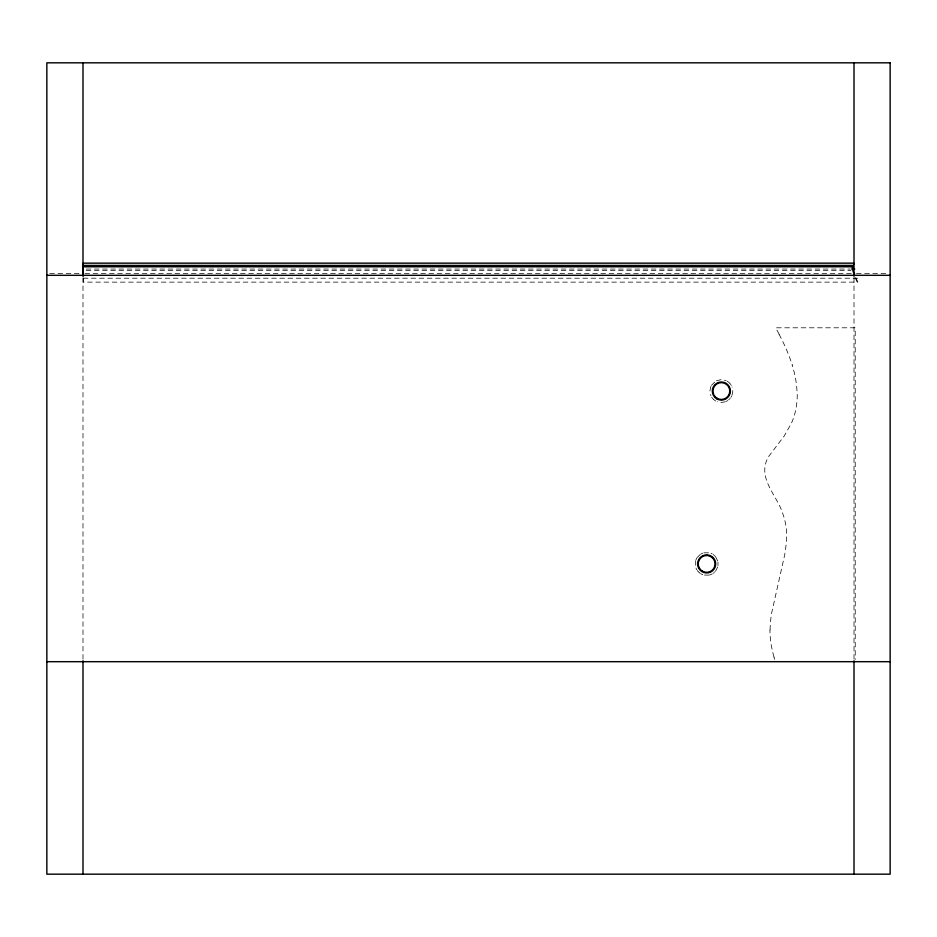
<?xml version="1.0" encoding="UTF-8"?>
<svg xmlns="http://www.w3.org/2000/svg" width="937" height="937" viewBox="0 0 937 937"><rect width="100%" height="100%" fill="white"/><g stroke="black" fill="none" stroke-linecap="round" stroke-linejoin="round"><path stroke-width="0.7" stroke-dasharray="4.68 3.51" d="M770.085 629.98L770.191 626.513A116.317 116.317 0 0 1 771.596 613.278L784.656 555.02A143.993 143.993 0 0 0 786.307 542.406L786.611 533.575A58.328 58.328 0 0 0 786.166 527.636A64.536 64.536 0 0 0 782.852 513.851C777.523 496.212 758.583 479.814 766.782 460.219A32.373 32.373 0 0 1 768.902 456.167L784.187 436.021L791.367 423.372A63.388 63.388 0 0 0 794.998 412.994L795.372 411.437A74.046 74.046 0 0 0 796.907 401.996A68.436 68.436 0 0 0 797.223 394.278L796.661 386.079A112.709 112.709 0 0 0 795.326 377.424A109.242 109.242 0 0 0 793.018 367.913L792.152 364.997M717.976 565.597L717.976 562.235M695.699 560.595L695.699 567.236M717.683 566.967L715.669 570.961M732.031 395.168L732.804 391.045L732.031 386.934M695.968 559.799L696.835 558.03M710.89 386.407L709.906 391.045L710.89 395.683M731.703 395.941L730.872 397.405M711.394 385.412L715.716 381.09M697.14 557.562L700.29 554.399M730.204 398.307L729.642 398.939M715.13 571.605L714.544 572.202M729.244 399.338L728.611 399.9M713.912 572.765L713.244 573.268M727.709 400.567L726.245 401.399M701.005 553.954L702.797 553.135M712.296 573.877L709.707 574.943M716.465 380.703L721.349 379.602L726.245 380.703M725.472 401.727L721.349 402.5L717.238 401.727M703.874 552.818L709.438 552.818M709.157 575.084L704.144 575.084M86.204 269.06L850.374 269.06M86.204 270.547L851.042 270.547M49.778 273.581L83.452 273.581M84.916 273.581L855.012 273.581M856.477 273.581L887.222 273.581M83.276 278.207L856.687 278.207M702.797 574.686L701.005 573.877M711.031 553.345L712.296 553.954M715.716 401.013L715.001 400.567M727.241 381.23L728.178 381.863M700.29 573.432L699.389 572.765M713.244 554.563L714.123 555.254M714.533 400.24L713.467 399.338M728.611 382.202L729.443 382.952M699.178 572.577L698.17 571.605M714.544 555.629L715.318 556.437M713.268 399.139L712.507 398.307M729.642 383.163L730.544 384.229M697.983 571.394L697.292 570.504M715.669 556.871L717.754 561.134M712.167 397.862L711.687 397.171M730.872 384.685L731.317 385.412M696.835 569.801L695.968 568.033M779.162 334.228L775.707 327.798L855.223 327.798L855.223 659.519M855.094 277.575L857.179 282.131M856.09 278.207L857.859 282.131L83.276 282.131L83.276 277.364M774.618 659.402L773.95 657.106M854.005 277.727L854.005 659.273M82.995 277.727L82.995 659.273M779.057 334.275A191.499 191.499 0 0 1 792.28 364.95M774.056 657.071A98.608 98.608 0 0 1 769.921 629.98M857.32 278.617A10.623 1.405 65.9 0 1 857.132 278.172"/><path stroke-width="1.41" d="M83.276 265.429L853.068 265.429M83.276 266.787L853.068 266.787M851.827 269.06L854.755 269.06M46.85 275.314L890.15 275.314M46.85 661.686L890.15 661.686M854.076 263.941L853.712 263.156L83.276 263.156L83.276 275.736M854.005 62.826L854.005 276.263M854.005 660.737L854.005 874.174M82.995 62.826L82.995 276.263M82.995 660.737L82.995 874.174M853.853 273.393A12.392 2.366 63.6 0 1 852.623 266.729M890.15 62.826L46.85 62.826L46.85 874.174L890.15 874.174L890.15 62.826M701.59 571.394A9.03 9.03 0 0 0 715.669 564.554A9.03 9.03 0 0 0 702.703 555.793A9.03 9.03 0 0 0 701.59 571.394M702.434 571.219A8.433 8.433 0 0 0 715.083 563.91A8.433 8.433 0 0 0 702.434 556.613A8.433 8.433 0 0 0 702.434 571.219M716.84 398.869A9.03 9.03 0 0 0 730.391 391.045A9.03 9.03 0 0 0 716.84 383.221A9.03 9.03 0 0 0 716.84 398.869M717.133 398.354A8.433 8.433 0 0 0 729.782 391.045A8.433 8.433 0 0 0 717.133 383.748A8.433 8.433 0 0 0 717.133 398.354"/></g></svg>
